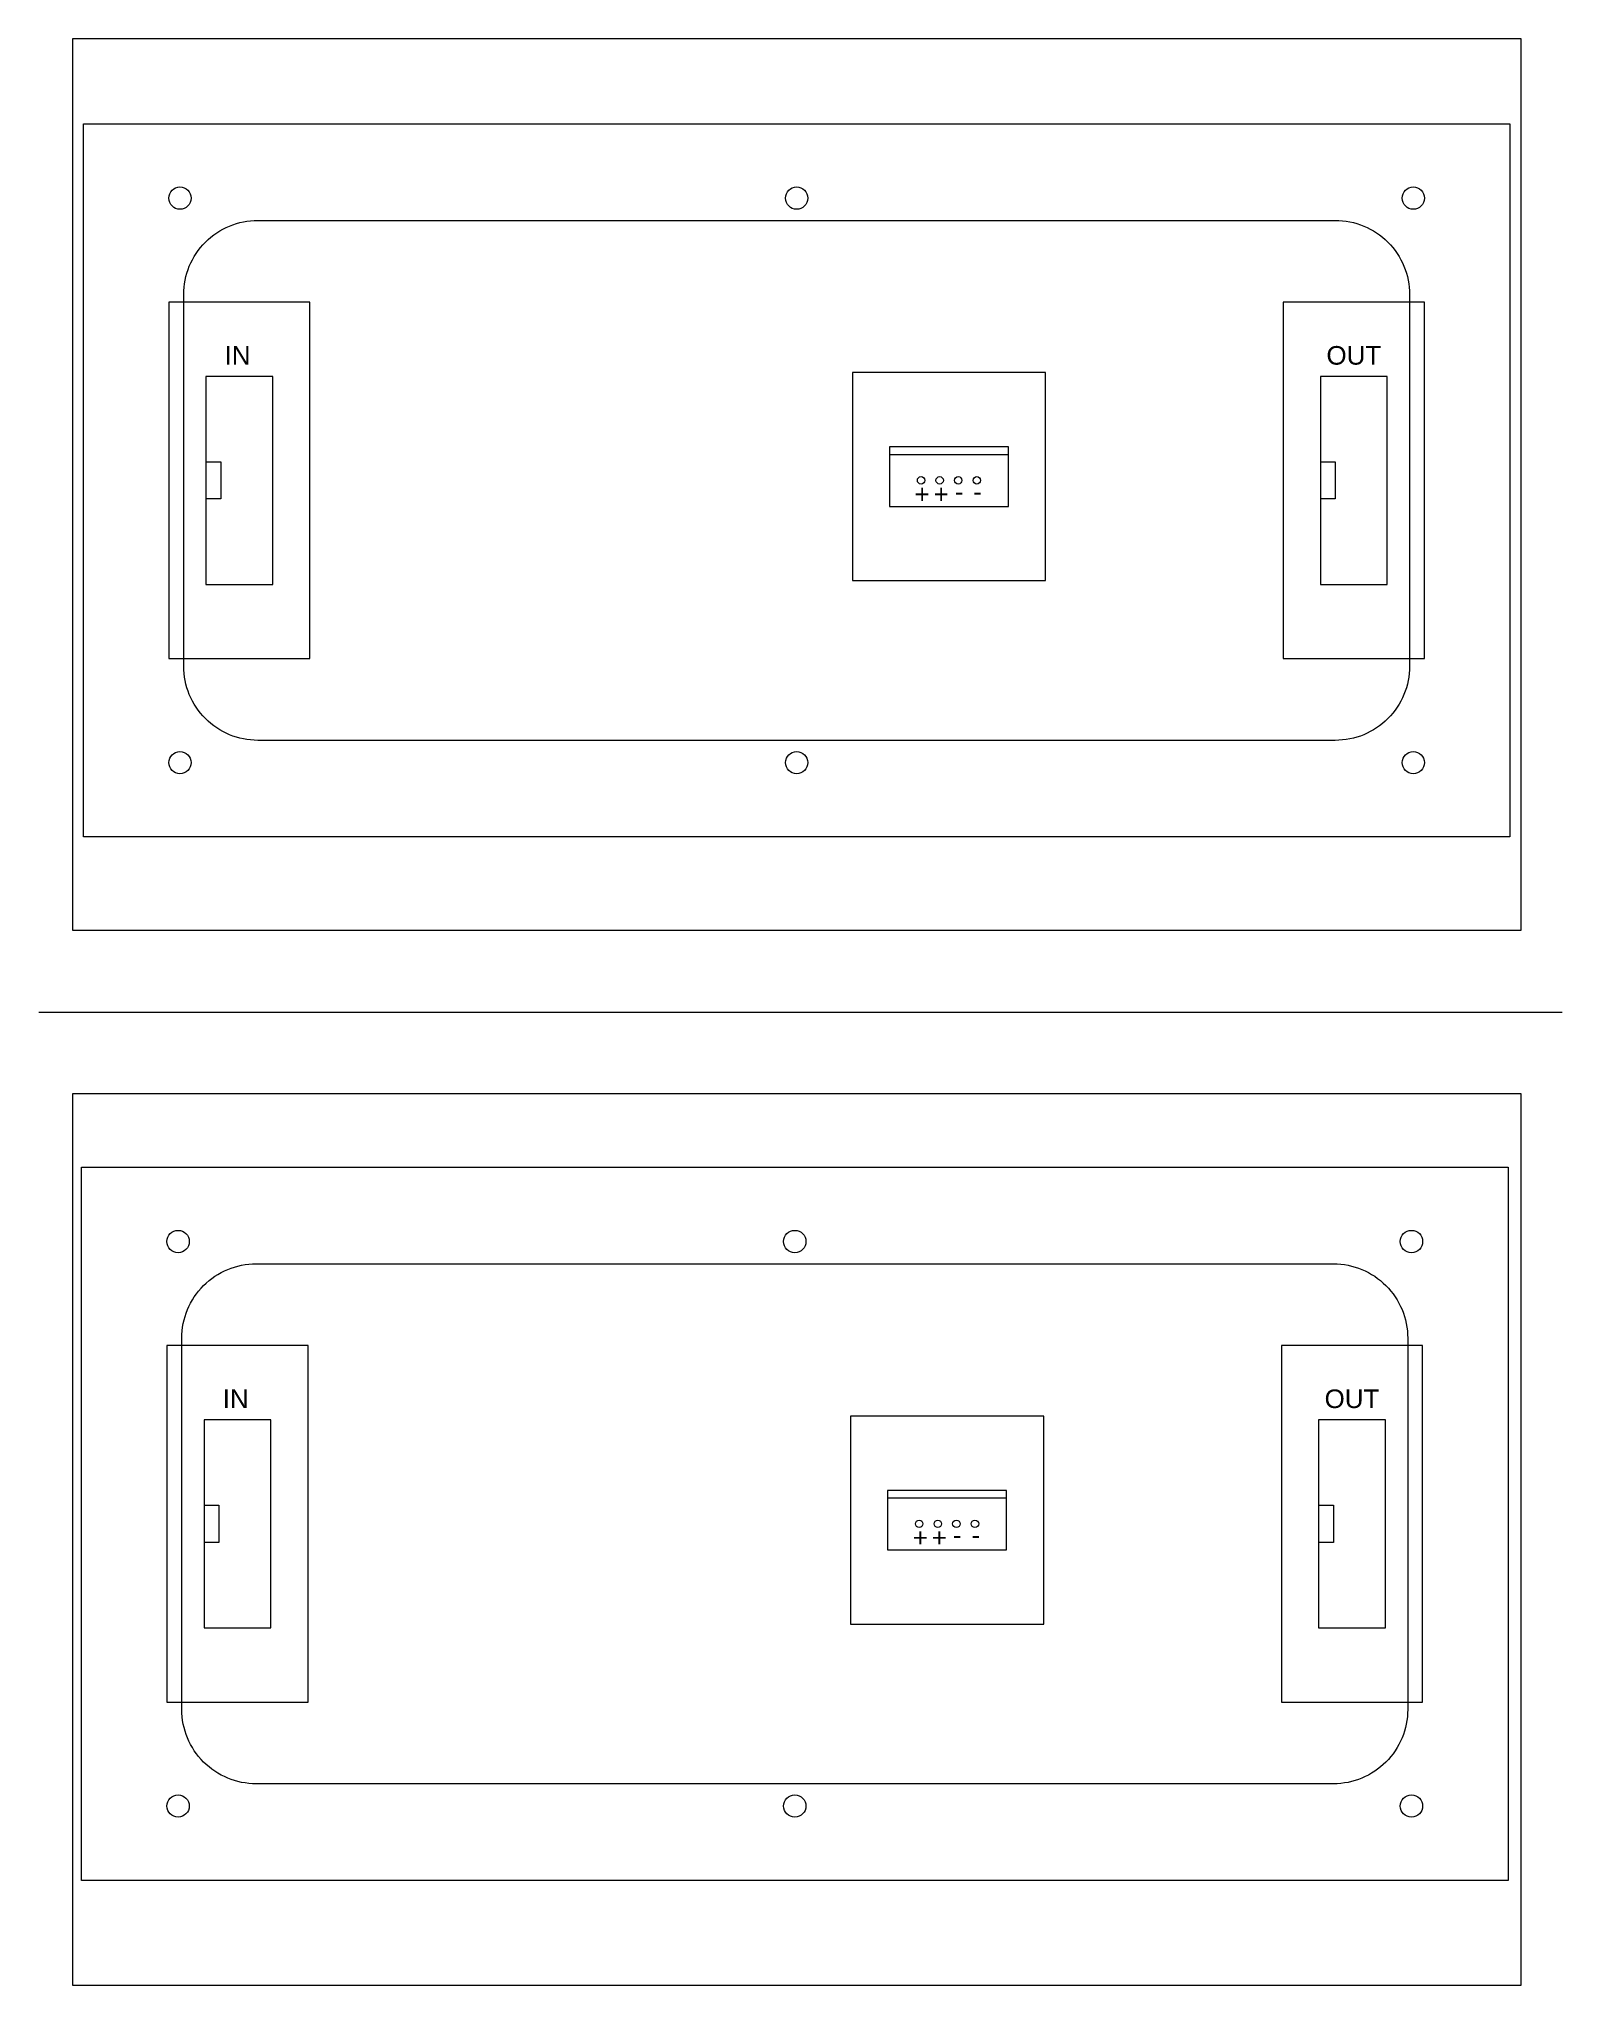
# Paper-space layout 'Feuille1' of a CAD drawing. Header units: millimetres. Extents: x 0 to 205, y 18 to 280.
# The model-space entities are those that its viewports show. They can reach past a viewport. Long polylines and large blocks are cut down to what shows.
import ezdxf

# ---------------------------------------------------------------- set-up
doc = ezdxf.new("R2010")
doc.units = ezdxf.units.MM
doc.layers.get('0').update_dxf_attribs({"plot": 0})
doc.layers.add('matrice', color=7, linetype='Continuous', lineweight=9)
doc.styles.get("Standard").update_dxf_attribs({"font": 'arial.ttf'})

msp = doc.modelspace()

# ---------------------------------------------------------------- linework, layer by layer
at = {"layer": 'matrice'}
for p, q in [((-333.71, 495.5), (-317.71, 495.5)), ((-425.71, 494.5), (-423.71, 494.5)), ((-423.71, 494.5), (-423.71, 489.5)), ((-275.71, 494.5), (-273.71, 494.5)), ((-273.71, 494.5), (-273.71, 489.5)), ((-423.71, 489.5), (-425.71, 489.5)), ((-273.71, 489.5), (-275.71, 489.5))]:
    msp.add_line(p, q, dxfattribs=at)
for points in [[(-442.21, 444), (-442.21, 540), (-250.21, 540), (-250.21, 444)], [(-430.71, 516), (-430.71, 468), (-411.71, 468), (-411.71, 516)], [(-280.71, 516), (-280.71, 468), (-261.71, 468), (-261.71, 516)], [(-425.71, 506), (-425.71, 478), (-416.71, 478), (-416.71, 506)], [(-338.71, 506.5), (-338.71, 478.5), (-312.71, 478.5), (-312.71, 506.5)], [(-275.71, 506), (-275.71, 478), (-266.71, 478), (-266.71, 506)], [(-333.71, 496.5), (-333.71, 488.5), (-317.71, 488.5), (-317.71, 496.5)]]:
    msp.add_lwpolyline(points, close=True, dxfattribs=at)
msp.add_lwpolyline([(-428.71, 467), (-428.71, 517, -0.414214), (-418.71, 527), (-273.71, 527, -0.414214), (-263.71, 517), (-263.71, 467, -0.414214), (-273.71, 457), (-418.71, 457, -0.414214)], format="xyb", close=True, dxfattribs=at)
for centre, radius in [((-429.21, 530), 1.5), ((-346.21, 530), 1.5), ((-263.21, 530), 1.5), ((-329.46, 492), 0.5), ((-326.96, 492), 0.5), ((-324.46, 492), 0.5), ((-321.96, 492), 0.5), ((-429.21, 454), 1.5), ((-346.21, 454), 1.5), ((-263.21, 454), 1.5)]:
    msp.add_circle(centre, radius, dxfattribs=at)

# ---------------------------------------------------------------- texts
at = {"layer": 'matrice', "char_height": 2.5}
for s, insert, width, attachment_point in [('{IN}', (-419.71, 510.08), 9.3058, 3), ('{OUT}', (-267.53, 510.08), 9.3058, 3), ('{+}', (-330.34, 491.4), 8.6758, 1), ('{+}', (-327.78, 491.4), 8.6758, 1), ('{-}', (-324.93, 491.76), 8.6758, 1), ('{-}', (-322.43, 491.76), 8.6758, 1)]:
    msp.add_mtext(s, dxfattribs=dict(at, insert=insert, width=width, attachment_point=attachment_point))

psp = doc.layouts.new('Feuille1')

# ---------------------------------------------------------------- linework, layer by layer
at = {"layer": 'matrice'}
psp.add_line((0, 148.5), (205, 148.5), dxfattribs=at)

# ---------------------------------------------------------------- viewports
at = {"layer": '0', "view_target_point": (-124.56, -420.28)}
psp.add_viewport(center=(102, 219.5), size=(195, 120), view_center_point=(-221.63, 911.71), view_height=120, dxfattribs=at)
at = {"layer": '0', "view_target_point": (-124.31, -421.81)}
psp.add_viewport(center=(102, 77.5), size=(195, 120), view_center_point=(-221.63, 911.71), view_height=120, status=3, dxfattribs=at)

doc.saveas('drawing.dxf')
